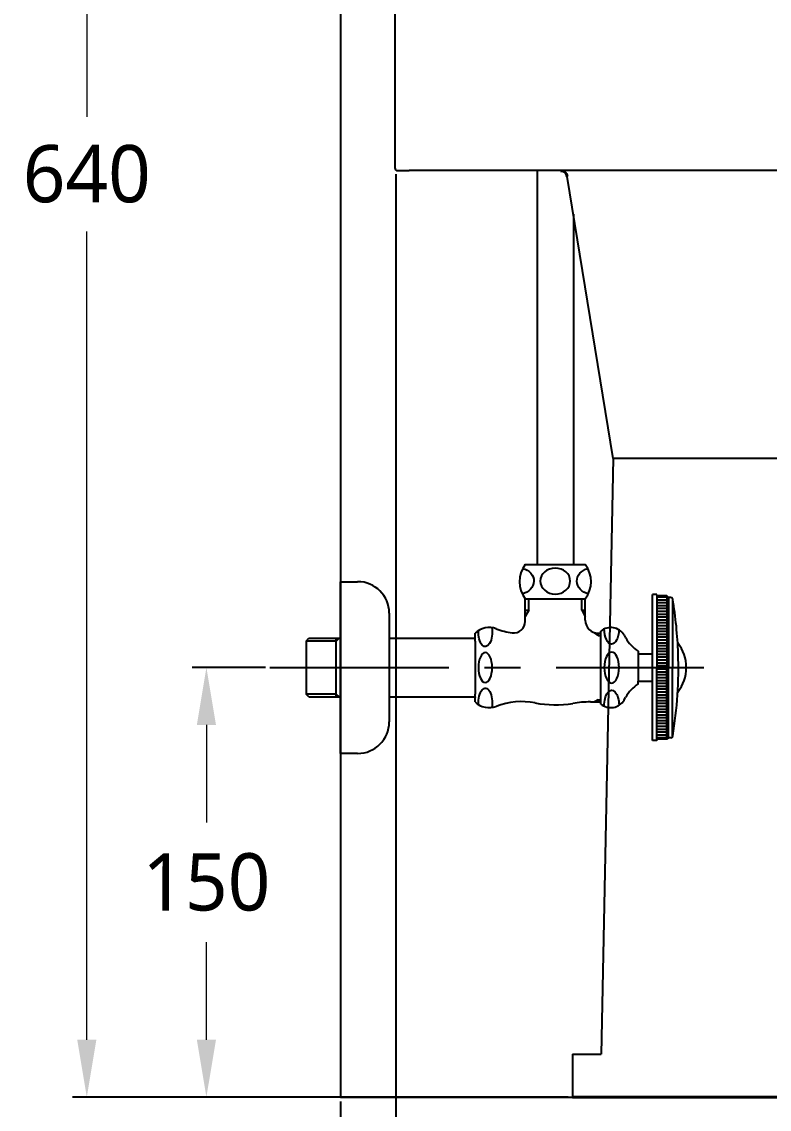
# Model space of a CAD drawing. Header units: inches. Extents: x -15723 to -7264, y -5919 to -976.
# Drawn here: x -15690.6 to -15429.6, y -3050.5 to -2670.6 of the extents above; entities that cross this region are included whole.
import ezdxf

# ---------------------------------------------------------------- set-up
doc = ezdxf.new("R2010")
doc.units = ezdxf.units.IN
doc.header["$MEASUREMENT"] = 0
doc.linetypes.add('CENTER', pattern=[2, 1.25, -0.25, 0.25, -0.25])
for name, color, linetype in [('3', 3, 'Continuous'), ('6', 6, 'Continuous'), ('중심선', 1, 'CENTER')]:
    doc.layers.add(name, color=color, linetype=linetype)
doc.layers.add('외형선', color=4, linetype='Continuous', lineweight=40)
doc.styles.get("Standard").update_dxf_attribs({"font": 'NanumGothic.ttf'})
doc.dimstyles.get("Standard").update_dxf_attribs({"dimtxt": 20, "dimasz": 20, "dimexe": 5, "dimexo": 1.5, "dimgap": 10, "dimtad": 0, "dimtoh": 1, "dimdec": 0, "dimzin": 0, "dimdsep": 46, "dimtxsty": 'Standard', "dimcen": 0, "dimclrd": 3, "dimclre": 3, "dimclrt": 2, "dimadec": 0, "dimazin": 3, "dimtfac": 1, "dimtdec": 0, "dimtofl": 0, "dimtmove": 0, "dimatfit": 3, "dimfxl": 0, "dimtolj": 1, "dimtzin": 0, "dimlwd": 0, "dimlwe": 25, "dimarcsym": 0})

# ---------------------------------------------------------------- blocks, each defined once
blk = doc.blocks.new('*D9')
at = {"color": 3, "linetype": 'Continuous', "lineweight": 25}
for p, q in [((-15560.72, -2406.48), (-15672.89, -2406.48)), ((-15499.76, -3046.19), (-15672.89, -3046.19))]:
    blk.add_line(p, q, dxfattribs=at)
at = {"color": 3, "linetype": 'Continuous', "lineweight": 0}
for p, q in [((-15667.89, -2426.48), (-15667.89, -2703.84)), ((-15667.89, -3026.19), (-15667.89, -2743.84))]:
    blk.add_line(p, q, dxfattribs=at)
at = {"color": 3}
for points in [[(-15671.23, -2426.48), (-15664.56, -2426.48), (-15667.89, -2406.48)], [(-15671.23, -3026.19), (-15664.56, -3026.19), (-15667.89, -3046.19)]]:
    blk.add_solid(points, dxfattribs=at)
at = {"layer": 'DEFPOINTS', "color": 0}
for p in [(-15559.22, -2406.48), (-15667.89, -3046.19), (-15498.26, -3046.19)]:
    blk.add_point(p, dxfattribs=at)
at = {"color": 2, "insert": (-15667.89, -2723.84), "char_height": 20, "attachment_point": 5}
blk.add_mtext('\\A1;640', dxfattribs=at)
blk = doc.blocks.new('*D11')
at = {"color": 3, "linetype": 'Continuous', "lineweight": 25}
for p, q in [((-15605.47, -2896.19), (-15631.13, -2896.19)), ((-15580.81, -3046.19), (-15631.13, -3046.19))]:
    blk.add_line(p, q, dxfattribs=at)
at = {"color": 3, "linetype": 'Continuous', "lineweight": 0}
for p, q in [((-15626.13, -2916.19), (-15626.13, -2950.34)), ((-15626.13, -3026.19), (-15626.13, -2992.05))]:
    blk.add_line(p, q, dxfattribs=at)
at = {"color": 3}
for points in [[(-15629.46, -2916.19), (-15622.79, -2916.19), (-15626.13, -2896.19)], [(-15629.46, -3026.19), (-15622.79, -3026.19), (-15626.13, -3046.19)]]:
    blk.add_solid(points, dxfattribs=at)
at = {"layer": 'DEFPOINTS', "color": 0}
for p in [(-15603.97, -2896.19), (-15626.13, -3046.19), (-15579.31, -3046.19)]:
    blk.add_point(p, dxfattribs=at)
at = {"color": 2, "insert": (-15626.13, -2971.19), "char_height": 20, "attachment_point": 5}
blk.add_mtext('\\A1;150', dxfattribs=at)
blk = doc.blocks.new('*D12')
at = {"color": 3, "linetype": 'Continuous', "lineweight": 25}
for p, q in [((-15275.3, -3037.19), (-15275.3, -3200.63)), ((-15579.31, -3047.69), (-15579.31, -3200.63))]:
    blk.add_line(p, q, dxfattribs=at)
at = {"color": 3, "linetype": 'Continuous', "lineweight": 0}
for p, q in [((-15559.31, -3195.63), (-15462.3, -3195.63)), ((-15295.3, -3195.63), (-15392.3, -3195.63))]:
    blk.add_line(p, q, dxfattribs=at)
at = {"color": 3}
for points in [[(-15559.31, -3192.3), (-15559.31, -3198.97), (-15579.31, -3195.63)], [(-15295.3, -3192.3), (-15295.3, -3198.97), (-15275.3, -3195.63)]]:
    blk.add_solid(points, dxfattribs=at)
at = {"layer": 'DEFPOINTS', "color": 0}
for p in [(-15275.3, -3035.69), (-15579.31, -3046.19), (-15275.3, -3195.63)]:
    blk.add_point(p, dxfattribs=at)
at = {"color": 2, "insert": (-15427.3, -3195.63), "char_height": 20, "attachment_point": 5}
blk.add_mtext('\\A1;305', dxfattribs=at)
blk = doc.blocks.new('*D13')
at = {"color": 3, "linetype": 'Continuous', "lineweight": 25}
for p, q in [((-15560.01, -2723.85), (-15560.01, -3152.76)), ((-15275.3, -3047.69), (-15275.3, -3152.76))]:
    blk.add_line(p, q, dxfattribs=at)
at = {"color": 3, "linetype": 'Continuous', "lineweight": 0}
for p, q in [((-15540.01, -3147.76), (-15454.32, -3147.76)), ((-15295.3, -3147.76), (-15380.99, -3147.76))]:
    blk.add_line(p, q, dxfattribs=at)
at = {"color": 3}
for points in [[(-15540.01, -3144.43), (-15540.01, -3151.09), (-15560.01, -3147.76)], [(-15295.3, -3144.43), (-15295.3, -3151.09), (-15275.3, -3147.76)]]:
    blk.add_solid(points, dxfattribs=at)
at = {"layer": 'DEFPOINTS', "color": 0}
for p in [(-15560.01, -2722.35), (-15275.3, -3046.19), (-15275.3, -3147.76)]:
    blk.add_point(p, dxfattribs=at)
at = {"color": 2, "insert": (-15417.66, -3147.76), "char_height": 20, "attachment_point": 5}
blk.add_mtext('\\A1;285', dxfattribs=at)
blk = doc.blocks.new('*D17')
at = {"color": 3, "linetype": 'Continuous', "lineweight": 25}
for p, q in [((-14819.31, -2724.14), (-14819.31, -3297.04)), ((-15579.31, -3047.69), (-15579.31, -3297.04))]:
    blk.add_line(p, q, dxfattribs=at)
at = {"color": 3, "linetype": 'Continuous', "lineweight": 0}
for p, q in [((-15559.31, -3292.04), (-15234.31, -3292.04)), ((-14839.31, -3292.04), (-15164.31, -3292.04))]:
    blk.add_line(p, q, dxfattribs=at)
at = {"color": 3}
for points in [[(-15559.31, -3288.71), (-15559.31, -3295.37), (-15579.31, -3292.04)], [(-14839.31, -3288.71), (-14839.31, -3295.37), (-14819.31, -3292.04)]]:
    blk.add_solid(points, dxfattribs=at)
at = {"layer": 'DEFPOINTS', "color": 0}
for p in [(-14819.31, -2722.64), (-15579.31, -3046.19), (-14819.31, -3292.04)]:
    blk.add_point(p, dxfattribs=at)
at = {"color": 2, "insert": (-15199.31, -3292.04), "char_height": 20, "attachment_point": 5}
blk.add_mtext('\\A1;760', dxfattribs=at)

msp = doc.modelspace()

# ---------------------------------------------------------------- linework, layer by layer
at = {"layer": '3', "color": 7}
for p, q in [((-15560.24, -2407.48), (-15560.31, -2721.64)), ((-15559.31, -2722.64), (-15555.34, -2722.64)), ((-15392.35, -2722.64), (-15555.34, -2722.64)), ((-15484.12, -2823.16), (-15500.11, -2724.62)), ((-15484.12, -2823.16), (-15488.29, -3031.19)), ((-15419.4, -2823.16), (-15484.12, -2823.16)), ((-15498.26, -3031.19), (-15498.26, -3046.19)), ((-15498.26, -3031.19), (-15488.29, -3031.19))]:
    msp.add_line(p, q, dxfattribs=at)
msp.add_arc((-15559.31, -2721.64), 1, 180, 270, dxfattribs=at)
at = {"layer": '6', "color": 4}
for p, q in [((-15510.66, -2722.64), (-15510.66, -2860.19)), ((-15497.96, -2737.87), (-15497.96, -2860.19)), ((-15514.81, -2860.19), (-15510.66, -2860.19)), ((-15510.66, -2860.19), (-15493.81, -2860.19)), ((-15579.31, -2866.19), (-15573.31, -2866.19)), ((-15468.81, -2870.69), (-15470.31, -2870.69)), ((-15470.31, -2871.69), (-15470.31, -2870.69)), ((-15468.81, -2870.89), (-15468.81, -2870.69)), ((-15468.81, -2870.89), (-15468.81, -2896.19)), ((-15465.31, -2871.19), (-15468.51, -2871.19)), ((-15465.31, -2871.19), (-15465.31, -2896.19)), ((-15464.81, -2871.69), (-15465.31, -2871.19)), ((-15514.81, -2872.19), (-15493.81, -2872.19)), ((-15514.81, -2880.11), (-15514.81, -2872.19)), ((-15513.56, -2876.19), (-15513.56, -2872.19)), ((-15495.06, -2876.19), (-15495.06, -2872.19)), ((-15493.81, -2879.69), (-15493.81, -2872.19)), ((-15470.31, -2896.19), (-15470.31, -2871.69)), ((-15465.31, -2871.61), (-15468.81, -2871.61)), ((-15465.31, -2872.61), (-15468.81, -2872.61)), ((-15465.31, -2873.61), (-15468.81, -2873.61)), ((-15465.31, -2874.61), (-15468.81, -2874.61)), ((-15464.81, -2871.69), (-15464.81, -2896.19)), ((-15463.98, -2871.69), (-15464.81, -2871.69)), ((-15463.39, -2872.19), (-15463.39, -2896.19)), ((-15562.31, -2877.19), (-15562.31, -2915.19)), ((-15514.81, -2876.19), (-15513.56, -2876.19)), ((-15513.56, -2876.19), (-15514.81, -2878.36)), ((-15495.06, -2876.19), (-15493.81, -2876.19)), ((-15495.06, -2876.19), (-15493.81, -2878.36)), ((-15465.31, -2875.61), (-15468.81, -2875.61)), ((-15465.31, -2876.61), (-15468.81, -2876.61)), ((-15465.31, -2877.61), (-15468.81, -2877.61)), ((-15465.31, -2878.61), (-15468.81, -2878.61)), ((-15465.31, -2879.61), (-15468.81, -2879.61)), ((-15465.31, -2880.61), (-15468.81, -2880.61)), ((-15465.31, -2881.61), (-15468.81, -2881.61)), ((-15465.31, -2882.61), (-15468.81, -2882.61)), ((-15591.31, -2886.94), (-15590.31, -2885.94)), ((-15590.31, -2885.94), (-15579.31, -2885.94)), ((-15580.81, -2906.44), (-15580.81, -2885.94)), ((-15580.81, -2886.94), (-15579.81, -2885.94)), ((-15562.31, -2885.94), (-15532.31, -2885.94)), ((-15532.31, -2886.94), (-15532.31, -2884.2)), ((-15489.31, -2884.94), (-15490.6, -2884)), ((-15489.31, -2884.94), (-15489.31, -2884.19)), ((-15489.31, -2884.19), (-15488.39, -2884.19)), ((-15489.31, -2884.94), (-15488.39, -2884.94)), ((-15488.39, -2884.19), (-15488.39, -2883.47)), ((-15488.39, -2908.19), (-15488.39, -2884.19)), ((-15480.28, -2884.87), (-15479.73, -2885.83)), ((-15465.31, -2883.61), (-15468.81, -2883.61)), ((-15465.31, -2884.61), (-15468.81, -2884.61)), ((-15465.31, -2885.61), (-15468.81, -2885.61)), ((-15465.31, -2886.61), (-15468.81, -2886.61)), ((-15580.81, -2886.94), (-15591.31, -2886.94)), ((-15591.18, -2905.44), (-15591.18, -2886.94)), ((-15532.31, -2886.94), (-15532.31, -2905.44)), ((-15465.31, -2887.61), (-15468.81, -2887.61)), ((-15465.31, -2888.61), (-15468.81, -2888.61)), ((-15465.31, -2889.61), (-15468.81, -2889.61)), ((-15475.39, -2890.46), (-15475.39, -2891.44)), ((-15475.39, -2891.44), (-15475.39, -2900.94)), ((-15475.39, -2891.44), (-15470.31, -2891.44)), ((-15465.31, -2890.61), (-15468.81, -2890.61)), ((-15465.31, -2891.61), (-15468.81, -2891.61)), ((-15465.31, -2892.61), (-15468.81, -2892.61)), ((-15465.31, -2893.61), (-15468.81, -2893.61)), ((-15470.31, -2921.69), (-15470.31, -2896.19)), ((-15465.31, -2894.61), (-15468.81, -2894.61)), ((-15465.31, -2895.61), (-15468.81, -2895.61)), ((-15468.81, -2921.49), (-15468.81, -2896.19)), ((-15465.31, -2896.78), (-15468.81, -2896.78)), ((-15465.31, -2897.78), (-15468.81, -2897.78)), ((-15465.31, -2921.19), (-15465.31, -2896.19)), ((-15464.81, -2920.69), (-15464.81, -2896.19)), ((-15463.39, -2920.19), (-15463.39, -2896.19)), ((-15475.39, -2900.94), (-15470.31, -2900.94)), ((-15475.39, -2901.93), (-15475.39, -2900.94)), ((-15465.31, -2898.78), (-15468.81, -2898.78)), ((-15465.31, -2899.78), (-15468.81, -2899.78)), ((-15465.31, -2900.78), (-15468.81, -2900.78)), ((-15465.31, -2901.78), (-15468.81, -2901.78)), ((-15580.81, -2905.44), (-15591.31, -2905.44)), ((-15590.31, -2906.44), (-15591.31, -2905.44)), ((-15579.81, -2906.44), (-15580.81, -2905.44)), ((-15532.31, -2908.19), (-15532.31, -2905.44)), ((-15465.31, -2902.78), (-15468.81, -2902.78)), ((-15465.31, -2903.78), (-15468.81, -2903.78)), ((-15465.31, -2904.78), (-15468.81, -2904.78)), ((-15590.31, -2906.44), (-15579.31, -2906.44)), ((-15562.31, -2906.44), (-15532.31, -2906.44)), ((-15532.31, -2906.44), (-15532.31, -2906.63)), ((-15532.31, -2908.19), (-15532.31, -2906.63)), ((-15492.02, -2908.19), (-15488.39, -2908.19)), ((-15489.31, -2907.44), (-15490.6, -2908.19)), ((-15489.31, -2908.19), (-15489.31, -2907.44)), ((-15489.31, -2907.44), (-15488.39, -2907.44)), ((-15488.39, -2908.92), (-15488.39, -2908.19)), ((-15480.28, -2907.52), (-15479.73, -2906.56)), ((-15465.31, -2905.78), (-15468.81, -2905.78)), ((-15465.31, -2906.78), (-15468.81, -2906.78)), ((-15465.31, -2907.78), (-15468.81, -2907.78)), ((-15465.31, -2908.78), (-15468.81, -2908.78)), ((-15465.31, -2909.78), (-15468.81, -2909.78)), ((-15465.31, -2910.78), (-15468.81, -2910.78)), ((-15465.31, -2911.78), (-15468.81, -2911.78)), ((-15465.31, -2912.78), (-15468.81, -2912.78)), ((-15465.31, -2913.78), (-15468.81, -2913.78)), ((-15465.31, -2914.78), (-15468.81, -2914.78)), ((-15465.31, -2915.78), (-15468.81, -2915.78)), ((-15465.31, -2916.78), (-15468.81, -2916.78)), ((-15465.31, -2917.78), (-15468.81, -2917.78)), ((-15465.31, -2918.78), (-15468.81, -2918.78)), ((-15465.31, -2919.78), (-15468.81, -2919.78)), ((-15465.31, -2920.78), (-15468.81, -2920.78)), ((-15464.81, -2920.69), (-15465.31, -2921.19)), ((-15463.98, -2920.69), (-15464.81, -2920.69)), ((-15468.81, -2921.69), (-15470.31, -2921.69)), ((-15468.81, -2921.69), (-15468.81, -2921.49)), ((-15465.31, -2921.19), (-15468.51, -2921.19)), ((-15573.31, -2926.19), (-15579.31, -2926.19))]:
    msp.add_line(p, q, dxfattribs=at)
at = {"layer": '6'}
for p, q in [((-15579.31, -2926.19), (-15579.31, -2866.19)), ((-15579.31, -2886.56), (-15579.31, -2905.83))]:
    msp.add_line(p, q, dxfattribs=at)
msp.add_lwpolyline([(-13176.18, -1118.69), (-15579.31, -1118.69), (-15579.31, -3046.19), (-13651.81, -3046.19), (-13651.81, -2046.19)], dxfattribs=at)
at = {"layer": '6', "color": 4}
for centre, radius, start, end in [((-15506.81, -2866.19), 10, 143.1301, 216.8699), ((-15501.81, -2866.19), 10, 323.1301, 36.8699), ((-15573.31, -2877.19), 11, 0, 90), ((-15468.51, -2870.89), 0.3, 180, 270), ((-15463.98, -2872.39), 0.7, 9.4934, 90), ((-15606.31, -2896.19), 145, 1.9431, 9.4934), ((-15527.4, -2889.19), 7, 69.0339, 134.5129), ((-15516.01, -2859.47), 24.83, 249.0339, 262.2883), ((-15518.81, -2880.11), 4, 262.2883, 0), ((-15489.31, -2879.69), 4.5, 180, 270), ((-15484.92, -2887.55), 5.36, 30, 130.4306), ((-15467.6, -2878.83), 14, 210, 236.1902), ((-15472.56, -2896.24), 14, 0.2473, 38.2141), ((-15606.31, -2896.19), 145, 350.5066, 1.9431), ((-15472.56, -2896.12), 14, 321.7859, 359.7527), ((-15467.6, -2913.56), 14, 123.8098, 150), ((-15527.4, -2903.2), 7, 225.5, 290.9661), ((-15516.01, -2932.92), 24.83, 79.2627, 110.9661), ((-15504.31, -2871.19), 38, 259.2627, 279.3048), ((-15492.02, -2946.19), 38, 90, 99.3048), ((-15484.92, -2904.84), 5.36, 229.5694, 330), ((-15573.31, -2915.19), 11, 270, 0), ((-15463.98, -2919.99), 0.7, 270, 350.5066), ((-15468.51, -2921.49), 0.3, 90, 180)]:
    msp.add_arc(centre, radius, start, end, dxfattribs=at)
at = {"layer": '6', "color": 4, "extrusion": (0, 0, -1)}
for centre, major_axis, ratio, start_param, end_param in [((-15516.99, -2865.97), (-5.23, 0), 0.866391, 1.824119, 4.49897), ((-15491.53, -2865.97), (-5.23, 0), 0.866391, 4.942097, 7.58465), ((-15528.74, -2883.69), (0, -5.22), 0.46009, 4.433611, 7.934688), ((-15484.63, -2882.6), (0, -5.4), 0.478204, 4.79078, 7.834251), ((-15528.74, -2908.61), (0, -5.22), 0.46009, 1.472186, 5.009627), ((-15484.63, -2909.51), (0, -5.4), 0.478204, 1.540108, 4.68362)]:
    msp.add_ellipse(centre, major_axis=major_axis, ratio=ratio, start_param=start_param, end_param=end_param, dxfattribs=at)
for centre, major_axis, ratio in [((-15504.31, -2865.97), (-5.23, 0), 0.866391), ((-15528.74, -2896.19), (0, -5.22), 0.46009), ((-15484.63, -2896.19), (0, -5.4), 0.478204)]:
    msp.add_ellipse(centre, major_axis=major_axis, ratio=ratio, dxfattribs=at)
at = {"layer": '외형선'}
msp.add_line((-14942.68, -3046.19), (-15498.26, -3046.19), dxfattribs=at)
msp.add_arc((-15502.44, -2725), 2.36, 9.2144, 87.1218, dxfattribs=at)
at = {"layer": '중심선', "ltscale": 50}
msp.add_line((-15603.97, -2896.19), (-15452.42, -2896.19), dxfattribs=at)

# ---------------------------------------------------------------- dimensions: what is measured, and where the dimension line sits
for base, p1, p2, picture, middle in [((-15667.89, -3046.19), (-15559.22, -2406.48), (-15498.26, -3046.19), '*D9', (-15667.89, -2723.84)), ((-15626.13, -3046.19), (-15603.97, -2896.19), (-15579.31, -3046.19), '*D11', (-15626.13, -2971.19))]:
    dim = msp.add_linear_dim(base=base, p1=p1, p2=p2, angle=90, dimstyle='Standard', override={"dimtih": 1, "dimarcsym": 1})
    dim.commit()
    dim.dimension.update_dxf_attribs({"geometry": picture, "text_midpoint": middle, "dimtype": 160})
for base, p1, p2, override, picture, middle in [((-14819.31, -3292.04), (-15579.31, -3046.19), (-14819.31, -2722.64), {"dimarcsym": 1}, '*D17', (-15199.31, -3292.04)), ((-15275.3, -3147.76), (-15560.01, -2722.35), (-15275.3, -3046.19), {"dimtih": 1, "dimarcsym": 1}, '*D13', (-15417.66, -3147.76))]:
    dim = msp.add_linear_dim(base=base, p1=p1, p2=p2, dimstyle='Standard', override=override)
    dim.commit()
    dim.dimension.update_dxf_attribs({"geometry": picture, "text_midpoint": middle, "dimtype": 160})
dim = msp.add_linear_dim(base=(-15275.3, -3195.63), p1=(-15579.31, -3046.19), p2=(-15275.3, -3035.69), text='305', dimstyle='Standard', override={"dimtih": 1, "dimarcsym": 1})
dim.commit()
dim.dimension.update_dxf_attribs({"geometry": '*D12', "text_midpoint": (-15427.3, -3195.63), "dimtype": 160})

doc.saveas('drawing.dxf')
